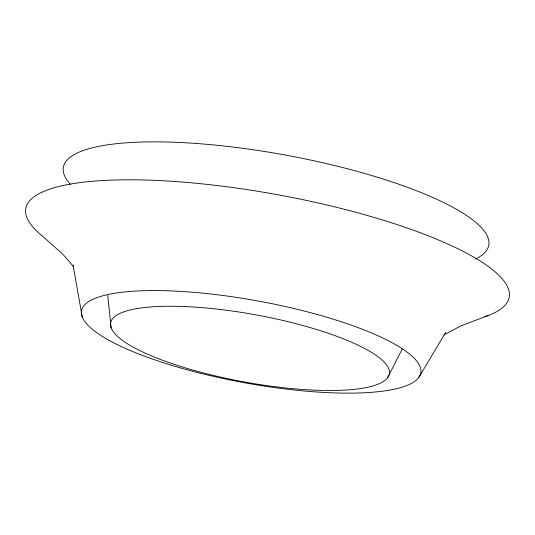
<?xml version="1.0" encoding="UTF-8"?>
<svg xmlns="http://www.w3.org/2000/svg" width="535" height="535" viewBox="0 0 535 535"><rect width="100%" height="100%" fill="white"/><g stroke="black" fill="none" stroke-linecap="round" stroke-linejoin="round"><path stroke-width="0.8" d="M387.628 377.743A141.695 34.039 10.4 0 0 200.719 307.531A141.695 34.039 10.4 0 0 161.57 359.868A141.695 34.039 10.4 0 0 387.628 377.743L402.266 348.873M418.711 377.59A172.451 41.429 10.4 0 0 191.222 292.137A172.451 41.429 10.4 0 0 143.574 355.835A172.451 41.429 10.4 0 0 418.711 377.59L445.722 332.349M443.95 334.903L460.782 325.929L487.96 315.623M73.469 266.463L62.675 254.065L41.148 234.979A245.739 59.031 10.4 0 1 279.036 194.974A245.739 59.031 10.4 0 1 484.69 316.78M73.068 265.086L82.216 316.854M107.716 295.46L111.153 327.835M70.7 184.628A216.247 51.949 10.4 0 1 285.623 155.103A216.247 51.949 10.4 0 1 475.588 259.02"/></g></svg>
